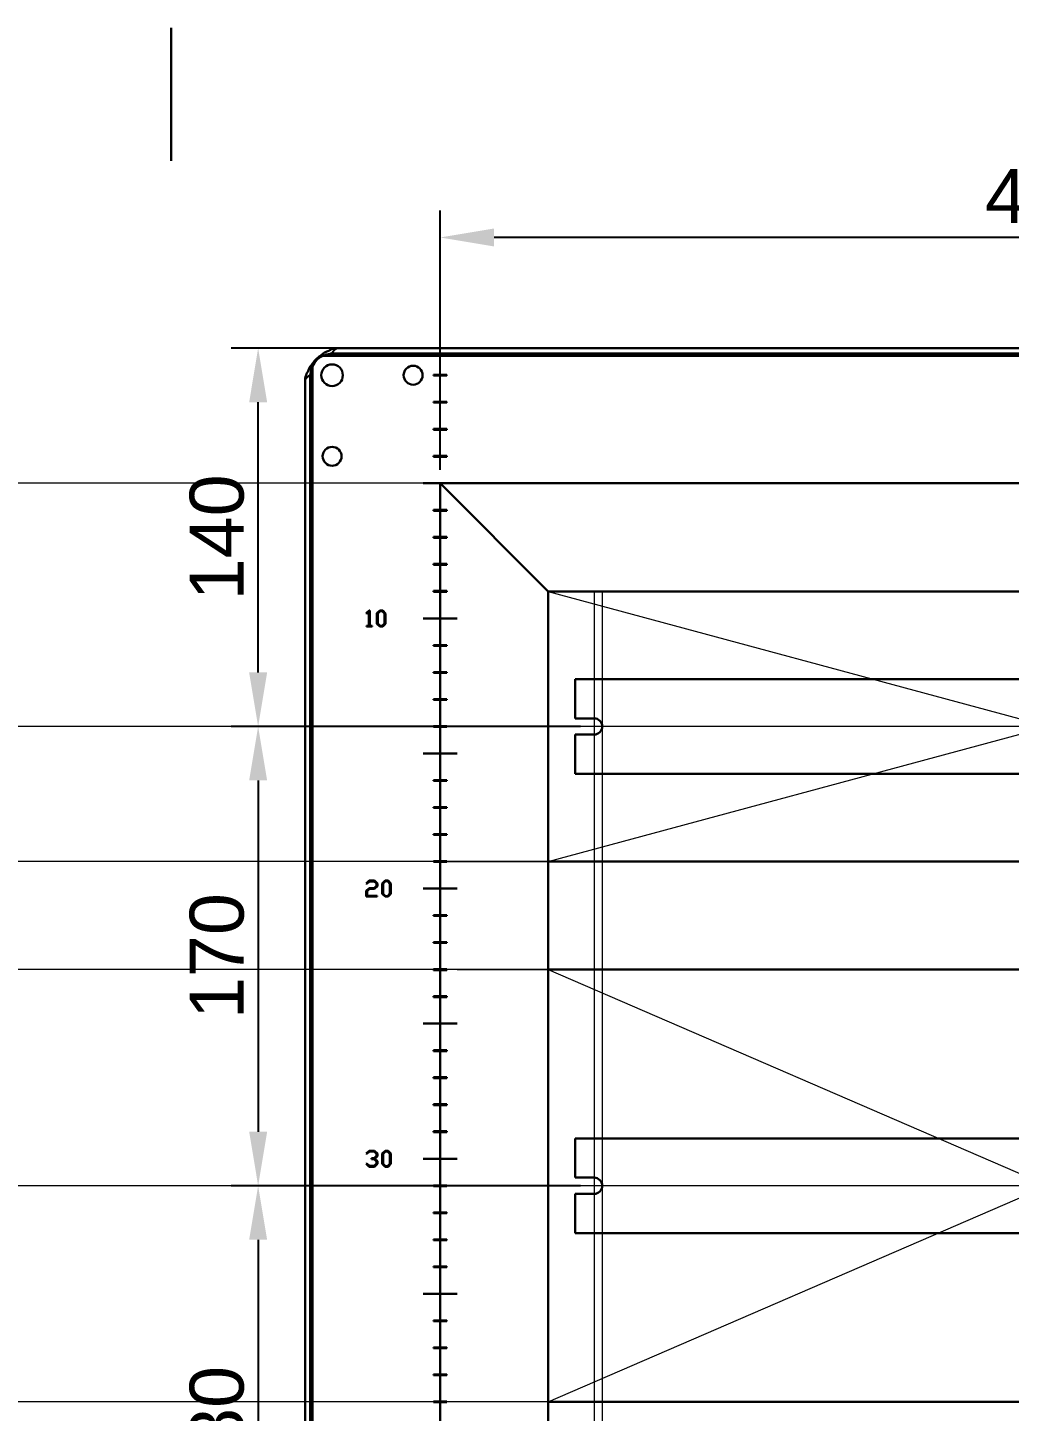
# Model space of a CAD drawing. Header units: millimetres. Extents: x 0 to 53000, y -591 to 24400.
# Drawn here: x 5230 to 5594, y 2832 to 3344 of the extents above; entities that cross this region are included whole.
import ezdxf

# ---------------------------------------------------------------- set-up
doc = ezdxf.new("R2010")
doc.units = ezdxf.units.MM
doc.layers.add('КК перф 40х60', color=6, linetype='Continuous', lineweight=30)
doc.layers.add('Основная', color=7, linetype='Continuous', lineweight=30)
doc.layers.add('Привязки', color=2, linetype='Continuous', lineweight=0, plot=False, transparency=0.8)
doc.layers.add('размеры', color=3, linetype='Continuous')
doc.styles.get("Standard").update_dxf_attribs({"font": 'arial.ttf'})
doc.dimstyles.new('ISO2', dxfattribs={"dimtxt": 20, "dimasz": 20, "dimexe": 10, "dimexo": 5, "dimgap": 5, "dimtad": 1, "dimdec": 4, "dimdsep": 46, "dimlunit": 6, "dimtxsty": 'Standard', "dimcen": 20, "dimadec": 0, "dimazin": 0, "dimtfac": 1, "dimtdec": 4, "dimtmove": 0, "dimatfit": 3, "dimfxl": 1, "dimtolj": 1, "dimtzin": 0, "dimarcsym": 0})

# ---------------------------------------------------------------- blocks, each defined once
blk = doc.blocks.new('КПИ 2-2.5 серая')
at = {"layer": 'Основная', "true_color": 0x939598}
h = blk.add_hatch(dxfattribs=at)
h.set_pattern_fill('AR-B816', color=252)
h.paths.add_polyline_path([(2283.68, 559.35), (2288.88, 559.35), (2288.88, 608.65), (2283.68, 608.65)])
h.paths.add_polyline_path([(2286.28, 587), (2287.86, 587), (2287.86, 584), (2287.86, 581), (2286.28, 581), (2284.71, 581), (2284.71, 584), (2284.71, 587)], flags=16)
h.paths.add_polyline_path([(2285.28, 596.82), (2285.28, 598.82), (2287.28, 598.82), (2287.28, 596.82)], flags=16)
h.paths.add_polyline_path([(2284.87, 603.24, -1), (2287.7, 603.24, -1)], flags=16)
h.paths.add_polyline_path([(2285.28, 571.18), (2287.28, 571.18), (2287.28, 569.18), (2285.28, 569.18)], flags=16)
h.paths.add_polyline_path([(2287.7, 564.76, -1), (2284.87, 564.76, -1)], flags=16)
blk = doc.blocks.new('*D339')
at = {"layer": 'Defpoints', "color": 0, "transparency": 16777216}
for p in [(5382.87, 3266), (5382.87, 3175), (5832.87, 3175)]:
    blk.add_point(p, dxfattribs=at)
at = {"layer": 'размеры', "color": 0, "lineweight": -2, "transparency": 16777216}
for p, q in [((5382.87, 3180), (5382.87, 3276)), ((5832.87, 3180), (5832.87, 3276)), ((5812.87, 3266), (5402.87, 3266))]:
    blk.add_line(p, q, dxfattribs=at)
at = {"layer": 'размеры', "color": 0, "transparency": 16777216}
for points in [[(5402.87, 3269.33), (5402.87, 3262.67), (5382.87, 3266)], [(5812.87, 3269.33), (5812.87, 3262.67), (5832.87, 3266)]]:
    blk.add_solid(points, dxfattribs=at)
at = {"layer": 'размеры', "color": 0, "transparency": 16777216, "insert": (5607.87, 3281.21), "char_height": 20, "attachment_point": 5, "rotation": 0}
blk.add_mtext('\\A1;450', dxfattribs=at)
blk = doc.blocks.new('*D341')
at = {"layer": 'Defpoints', "color": 0, "transparency": 16777216}
for p in [(5315.5, 3225), (5439.87, 3225), (5439.87, 3085)]:
    blk.add_point(p, dxfattribs=at)
at = {"layer": 'размеры', "color": 0, "lineweight": -2, "transparency": 16777216}
for p, q in [((5434.87, 3225), (5305.5, 3225)), ((5315.5, 3105), (5315.5, 3205)), ((5434.87, 3085), (5305.5, 3085))]:
    blk.add_line(p, q, dxfattribs=at)
at = {"layer": 'размеры', "color": 0, "transparency": 16777216}
for points in [[(5312.17, 3205), (5318.83, 3205), (5315.5, 3225)], [(5312.17, 3105), (5318.83, 3105), (5315.5, 3085)]]:
    blk.add_solid(points, dxfattribs=at)
at = {"layer": 'размеры', "color": 0, "transparency": 16777216, "insert": (5300.29, 3155), "char_height": 20, "attachment_point": 5, "rotation": 90}
blk.add_mtext('\\A1;140', dxfattribs=at)
blk = doc.blocks.new('*D342')
at = {"layer": 'Defpoints', "color": 0, "transparency": 16777216}
for p in [(5439.87, 3085), (5315.5, 2915), (5439.87, 2915)]:
    blk.add_point(p, dxfattribs=at)
at = {"layer": 'размеры', "color": 0, "lineweight": -2, "transparency": 16777216}
for p, q in [((5434.87, 3085), (5305.5, 3085)), ((5315.5, 3065), (5315.5, 2935)), ((5434.87, 2915), (5305.5, 2915))]:
    blk.add_line(p, q, dxfattribs=at)
at = {"layer": 'размеры', "color": 0, "transparency": 16777216}
for points in [[(5312.17, 3065), (5318.83, 3065), (5315.5, 3085)], [(5312.17, 2935), (5318.83, 2935), (5315.5, 2915)]]:
    blk.add_solid(points, dxfattribs=at)
at = {"layer": 'размеры', "color": 0, "transparency": 16777216, "insert": (5300.29, 3000), "char_height": 20, "attachment_point": 5, "rotation": 90}
blk.add_mtext('\\A1;170', dxfattribs=at)
blk = doc.blocks.new('*D343')
at = {"layer": 'Defpoints', "color": 0, "transparency": 16777216}
for p in [(5439.87, 2915), (5315.5, 2735), (5439.87, 2735)]:
    blk.add_point(p, dxfattribs=at)
at = {"layer": 'размеры', "color": 0, "lineweight": -2, "transparency": 16777216}
for p, q in [((5434.87, 2915), (5305.5, 2915)), ((5315.5, 2895), (5315.5, 2755)), ((5434.87, 2735), (5305.5, 2735))]:
    blk.add_line(p, q, dxfattribs=at)
at = {"layer": 'размеры', "color": 0, "transparency": 16777216}
for points in [[(5312.17, 2895), (5318.83, 2895), (5315.5, 2915)], [(5312.17, 2755), (5318.83, 2755), (5315.5, 2735)]]:
    blk.add_solid(points, dxfattribs=at)
at = {"layer": 'размеры', "color": 0, "transparency": 16777216, "insert": (5300.29, 2825), "char_height": 20, "attachment_point": 5, "rotation": 90}
blk.add_mtext('\\A1;180', dxfattribs=at)

msp = doc.modelspace()

# ---------------------------------------------------------------- linework, layer by layer
at = {"layer": 'КК перф 40х60'}
for p, q in [((5382.86886, 3175), (5832.86886, 3175)), ((5382.86886, 2524.99999), (5382.86886, 3175)), ((5422.86886, 3135), (5382.86886, 3175)), ((5792.86886, 3135), (5422.86886, 3135)), ((5422.86886, 3135), (5422.86886, 2564.99999)), ((5422.86886, 3135), (5422.86886, 2945)), ((5422.85786, 3034.99997), (5792.85787, 3034.99997)), ((5422.85786, 2994.99997), (5792.85787, 2994.99997)), ((5422.83587, 2935.00128), (5422.86886, 2685)), ((5422.86886, 2849.99999), (5422.86886, 2564.99999)), ((5422.85786, 2834.99999), (5792.85787, 2834.99999))]:
    msp.add_line(p, q, dxfattribs=at)
at = {"layer": 'Основная', "linetype": 'Continuous'}
for p, q in [((5338.54751, 3222.20001), (5877.19022, 3222.20001)), ((5338.54751, 3222.20001), (5877.19022, 3222.20001)), ((5873.00591, 3223.10001), (5342.73182, 3223.10001)), ((5873.00591, 3223.10001), (5342.73182, 3223.10001)), ((5871.08253, 3224.99999), (5344.6552, 3224.99999)), ((5871.08253, 3224.99999), (5344.6552, 3224.99999)), ((5870.76886, 3224.99999), (5344.96887, 3224.99999)), ((5870.76886, 3224.99999), (5344.96887, 3224.99999)), ((5335.66887, 2480.67862), (5335.66887, 3219.32137)), ((5335.66887, 2480.67862), (5335.66887, 3219.32137)), ((5332.86886, 3213.21365), (5332.86886, 2486.78634)), ((5332.86886, 3213.21365), (5332.86886, 2486.78634)), ((5332.86886, 3212.89998), (5332.86886, 2487.10001)), ((5332.86886, 3212.89998), (5332.86886, 2487.10001)), ((5334.76887, 3215.13706), (5334.76887, 2484.86292)), ((5334.76887, 3215.13706), (5334.76887, 2484.86292)), ((5385.36887, 3215.15), (5380.36886, 3215.15)), ((5380.36886, 3215.15), (5380.36886, 3214.85001)), ((5380.36886, 3214.85001), (5385.36887, 3214.85001)), ((5385.36887, 3214.85001), (5385.36887, 3215.15)), ((5385.36887, 3205.15001), (5380.36886, 3205.15001)), ((5380.36886, 3205.15001), (5380.36886, 3204.84999)), ((5380.36886, 3204.84999), (5385.36887, 3204.84999)), ((5385.36887, 3204.84999), (5385.36887, 3205.15001)), ((5385.36887, 3195.14999), (5380.36886, 3195.14999)), ((5380.36886, 3195.14999), (5380.36886, 3194.85)), ((5380.36886, 3194.85), (5385.36887, 3194.85)), ((5385.36887, 3194.85), (5385.36887, 3195.14999)), ((5385.36887, 3185.15), (5380.36886, 3185.15)), ((5380.36886, 3185.15), (5380.36886, 3184.85001)), ((5380.36886, 3184.85001), (5385.36887, 3184.85001)), ((5385.36887, 3184.85001), (5385.36887, 3185.15)), ((5385.36887, 3165.14999), (5380.36886, 3165.14999)), ((5380.36886, 3165.14999), (5380.36886, 3164.85)), ((5385.36887, 3164.85), (5385.36887, 3165.14999)), ((5380.36886, 3164.85), (5385.36887, 3164.85)), ((5380.36886, 3155.15), (5380.36886, 3154.85001)), ((5385.36887, 3155.15), (5380.36886, 3155.15)), ((5380.36886, 3154.85001), (5385.36887, 3154.85001)), ((5385.36887, 3154.85001), (5385.36887, 3155.15)), ((5380.36886, 3145.15001), (5380.36886, 3144.84999)), ((5385.36887, 3145.15001), (5380.36886, 3145.15001)), ((5380.36886, 3144.84999), (5385.36887, 3144.84999)), ((5385.36887, 3144.84999), (5385.36887, 3145.15001)), ((5385.36887, 3135.14999), (5380.36886, 3135.14999)), ((5380.36886, 3135.14999), (5380.36886, 3134.85)), ((5380.36886, 3134.85), (5385.36887, 3134.85)), ((5385.36887, 3134.85), (5385.36887, 3135.14999)), ((5356.54451, 3127.91499), (5355.52554, 3126.88315)), ((5355.52554, 3126.88315), (5355.72092, 3126.71584)), ((5355.72092, 3126.71584), (5356.4638, 3127.55466)), ((5356.4638, 3127.55466), (5356.4638, 3122.27258)), ((5356.81243, 3127.91499), (5356.54451, 3127.91499)), ((5356.81243, 3122.27258), (5356.81243, 3127.91499)), ((5360.51631, 3127.91499), (5359.47862, 3126.89015)), ((5359.47862, 3126.89015), (5359.47862, 3123.01898)), ((5359.83075, 3126.80477), (5360.67658, 3127.65411)), ((5359.83075, 3123.05993), (5359.83075, 3126.80477)), ((5361.62655, 3127.91499), (5360.51631, 3127.91499)), ((5360.67658, 3127.65411), (5361.46627, 3127.65411)), ((5361.46627, 3127.65411), (5362.33434, 3126.78137)), ((5362.68765, 3126.8656), (5361.62655, 3127.91499)), ((5362.33434, 3126.78137), (5362.33434, 3123.08332)), ((5362.68765, 3123.04237), (5362.68765, 3126.8656)), ((5355.57233, 3122.27258), (5355.57233, 3122.00001)), ((5356.4638, 3122.27258), (5355.57233, 3122.27258)), ((5355.57233, 3122.00001), (5357.70388, 3122.00001)), ((5357.70388, 3122.27258), (5356.81243, 3122.27258)), ((5357.70388, 3122.00001), (5357.70388, 3122.27258)), ((5359.47862, 3123.01898), (5360.51397, 3122.00001)), ((5360.67542, 3122.21524), (5359.83075, 3123.05993)), ((5360.51397, 3122.00001), (5361.62771, 3122.00001)), ((5361.46743, 3122.21524), (5360.67542, 3122.21524)), ((5362.33434, 3123.08332), (5361.46743, 3122.21524)), ((5361.62771, 3122.00001), (5362.68765, 3123.04237)), ((5385.36887, 3115.15), (5380.36886, 3115.15)), ((5380.36886, 3115.15), (5380.36886, 3114.84998)), ((5380.36886, 3114.84998), (5385.36887, 3114.84998)), ((5385.36887, 3114.84998), (5385.36887, 3115.15)), ((5380.36886, 3105.14998), (5380.36886, 3104.84999)), ((5385.36887, 3105.14998), (5380.36886, 3105.14998)), ((5380.36886, 3104.84999), (5385.36887, 3104.84999)), ((5385.36887, 3104.84999), (5385.36887, 3105.14998)), ((5385.36887, 3095.14999), (5380.36886, 3095.14999)), ((5380.36886, 3095.14999), (5380.36886, 3094.84999)), ((5380.36886, 3094.84999), (5385.36887, 3094.84999)), ((5385.36887, 3094.84999), (5385.36887, 3095.14999)), ((5385.36887, 3085.14999), (5380.36886, 3085.14999)), ((5380.36886, 3085.14999), (5380.36886, 3084.85)), ((5380.36886, 3084.85), (5385.36887, 3084.85)), ((5385.36887, 3084.85), (5385.36887, 3085.14999)), ((5380.36886, 3065.14999), (5380.36886, 3064.84999)), ((5385.36887, 3065.14999), (5380.36886, 3065.14999)), ((5380.36886, 3064.84999), (5385.36887, 3064.84999)), ((5385.36887, 3064.84999), (5385.36887, 3065.14999)), ((5380.36886, 3055.14999), (5380.36886, 3054.85)), ((5385.36887, 3055.14999), (5380.36886, 3055.14999)), ((5380.36886, 3054.85), (5385.36887, 3054.85)), ((5385.36887, 3054.85), (5385.36887, 3055.14999)), ((5380.36886, 3045.15), (5380.36886, 3044.84999)), ((5385.36887, 3045.15), (5380.36886, 3045.15)), ((5380.36886, 3044.84999), (5385.36887, 3044.84999)), ((5385.36887, 3044.84999), (5385.36887, 3045.15)), ((5385.36887, 3035.14999), (5380.36886, 3035.14999)), ((5380.36886, 3035.14999), (5380.36886, 3034.85)), ((5380.36886, 3034.85), (5385.36887, 3034.85)), ((5385.36887, 3034.85), (5385.36887, 3035.14999)), ((5356.54686, 3027.94379), (5355.52554, 3026.91194)), ((5355.52554, 3026.91194), (5355.71973, 3026.74465)), ((5355.71973, 3026.74465), (5356.7083, 3027.6712)), ((5358.61055, 3027.94379), (5356.54686, 3027.94379)), ((5356.7083, 3027.6712), (5358.4491, 3027.6712)), ((5358.4491, 3027.6712), (5359.31951, 3026.81133)), ((5359.67165, 3026.89439), (5358.61055, 3027.94379)), ((5359.31951, 3026.81133), (5359.31951, 3025.98187)), ((5359.67165, 3025.89414), (5359.67165, 3026.89439)), ((5362.46302, 3027.94379), (5361.42532, 3026.91896)), ((5361.42532, 3026.91896), (5361.42532, 3023.04778)), ((5361.77747, 3026.83356), (5362.6233, 3027.6829)), ((5361.77747, 3023.08872), (5361.77747, 3026.83356)), ((5363.57325, 3027.94379), (5362.46302, 3027.94379)), ((5362.6233, 3027.6829), (5363.41297, 3027.6829)), ((5363.41297, 3027.6829), (5364.28104, 3026.81015)), ((5364.63435, 3026.89439), (5363.57325, 3027.94379)), ((5364.28104, 3026.81015), (5364.28104, 3023.11212)), ((5364.63435, 3023.07117), (5364.63435, 3026.89439)), ((5356.54802, 3025.122), (5355.51034, 3024.09834)), ((5355.51034, 3024.09834), (5355.51034, 3022.02879)), ((5355.51034, 3022.02879), (5359.60613, 3022.02879)), ((5355.86245, 3024.01294), (5356.70595, 3024.8459)), ((5355.86245, 3022.30138), (5355.86245, 3024.01294)), ((5359.60613, 3022.30138), (5355.86245, 3022.30138)), ((5358.4491, 3025.122), (5356.54802, 3025.122)), ((5356.70595, 3024.8459), (5358.61172, 3024.8459)), ((5359.31951, 3025.98187), (5358.4491, 3025.122)), ((5358.61172, 3024.8459), (5359.67165, 3025.89414)), ((5359.60613, 3022.02879), (5359.60613, 3022.30138)), ((5361.42532, 3023.04778), (5362.46069, 3022.02879)), ((5362.62212, 3022.24405), (5361.77747, 3023.08872)), ((5362.46069, 3022.02879), (5363.57443, 3022.02879)), ((5363.41415, 3022.24405), (5362.62212, 3022.24405)), ((5364.28104, 3023.11212), (5363.41415, 3022.24405)), ((5363.57443, 3022.02879), (5364.63435, 3023.07117)), ((5385.36887, 3015.15), (5380.36886, 3015.15)), ((5380.36886, 3015.15), (5380.36886, 3014.84999)), ((5380.36886, 3014.84999), (5385.36887, 3014.84999)), ((5385.36887, 3014.84999), (5385.36887, 3015.15)), ((5380.36886, 3005.14999), (5380.36886, 3004.85)), ((5385.36887, 3005.14999), (5380.36886, 3005.14999)), ((5380.36886, 3004.85), (5385.36887, 3004.85)), ((5385.36887, 3004.85), (5385.36887, 3005.14999)), ((5380.36886, 2995.15), (5380.36886, 2994.84999)), ((5385.36887, 2995.15), (5380.36886, 2995.15)), ((5380.36886, 2994.84999), (5385.36887, 2994.84999)), ((5385.36887, 2994.84999), (5385.36887, 2995.15)), ((5385.36887, 2985.14999), (5380.36886, 2985.14999)), ((5380.36886, 2985.14999), (5380.36886, 2984.84999)), ((5380.36886, 2984.84999), (5385.36887, 2984.84999)), ((5385.36887, 2984.84999), (5385.36887, 2985.14999)), ((5380.36886, 2965.14999), (5380.36886, 2964.84999)), ((5385.36887, 2965.14999), (5380.36886, 2965.14999)), ((5380.36886, 2964.84999), (5385.36887, 2964.84999)), ((5385.36887, 2964.84999), (5385.36887, 2965.14999)), ((5380.36886, 2955.14999), (5380.36886, 2954.85)), ((5385.36887, 2955.14999), (5380.36886, 2955.14999)), ((5385.36887, 2954.85), (5385.36887, 2955.14999)), ((5380.36886, 2954.85), (5385.36887, 2954.85)), ((5380.36886, 2945.15), (5380.36886, 2944.85)), ((5385.36887, 2945.15), (5380.36886, 2945.15)), ((5385.36887, 2944.85), (5385.36887, 2945.15)), ((5380.36886, 2944.85), (5385.36887, 2944.85)), ((5385.36887, 2935.15), (5380.36886, 2935.15)), ((5380.36886, 2935.15), (5380.36886, 2934.84999)), ((5380.36886, 2934.84999), (5385.36887, 2934.84999)), ((5385.36887, 2934.84999), (5385.36887, 2935.15)), ((5356.54686, 2927.97259), (5355.52554, 2926.94074)), ((5355.52554, 2926.94074), (5355.71973, 2926.77344)), ((5355.71973, 2926.77344), (5356.7083, 2927.70001)), ((5358.61055, 2927.97259), (5356.54686, 2927.97259)), ((5356.7083, 2927.70001), (5358.4491, 2927.70001)), ((5357.47926, 2925.1508), (5357.47926, 2924.8747)), ((5358.4491, 2925.1508), (5357.47926, 2925.1508)), ((5357.47926, 2924.8747), (5358.4491, 2924.8747)), ((5358.4491, 2927.70001), (5359.31951, 2926.84013)), ((5359.31951, 2926.01067), (5358.4491, 2925.1508)), ((5358.4491, 2924.8747), (5359.31951, 2924.01834)), ((5359.67165, 2926.92319), (5358.61055, 2927.97259)), ((5358.74158, 2925.01392), (5359.67165, 2925.92176)), ((5359.67165, 2924.10374), (5358.74158, 2925.01392)), ((5359.31951, 2926.84013), (5359.31951, 2926.01067)), ((5359.67165, 2925.92176), (5359.67165, 2926.92319)), ((5362.46302, 2927.97259), (5361.42532, 2926.94776)), ((5361.42532, 2926.94776), (5361.42532, 2923.07657)), ((5361.77747, 2926.86236), (5362.6233, 2927.7117)), ((5361.77747, 2923.11752), (5361.77747, 2926.86236)), ((5363.57325, 2927.97259), (5362.46302, 2927.97259)), ((5362.6233, 2927.7117), (5363.41297, 2927.7117)), ((5363.41297, 2927.7117), (5364.28104, 2926.83896)), ((5364.63435, 2926.92319), (5363.57325, 2927.97259)), ((5364.28104, 2926.83896), (5364.28104, 2923.14091)), ((5364.63435, 2923.09996), (5364.63435, 2926.92319)), ((5355.72092, 2923.25205), (5355.52554, 2923.08476)), ((5355.52554, 2923.08476), (5356.54567, 2922.05759)), ((5356.70714, 2922.33018), (5355.72092, 2923.25205)), ((5356.54567, 2922.05759), (5358.61172, 2922.05759)), ((5358.4491, 2922.33018), (5356.70714, 2922.33018)), ((5359.31951, 2923.18537), (5358.4491, 2922.33018)), ((5358.61172, 2922.05759), (5359.67165, 2923.09996)), ((5359.31951, 2924.01834), (5359.31951, 2923.18537)), ((5359.67165, 2923.09996), (5359.67165, 2924.10374)), ((5361.42532, 2923.07657), (5362.46069, 2922.05759)), ((5362.62212, 2922.27285), (5361.77747, 2923.11752)), ((5362.46069, 2922.05759), (5363.57443, 2922.05759)), ((5363.41415, 2922.27285), (5362.62212, 2922.27285)), ((5364.28104, 2923.14091), (5363.41415, 2922.27285)), ((5363.57443, 2922.05759), (5364.63435, 2923.09996)), ((5385.36887, 2915.14999), (5380.36886, 2915.14999)), ((5380.36886, 2915.14999), (5380.36886, 2914.85)), ((5380.36886, 2914.85), (5385.36887, 2914.85)), ((5385.36887, 2914.85), (5385.36887, 2915.14999)), ((5385.36887, 2905.14999), (5380.36886, 2905.14999)), ((5380.36886, 2905.14999), (5380.36886, 2904.84999)), ((5380.36886, 2904.84999), (5385.36887, 2904.84999)), ((5385.36887, 2904.84999), (5385.36887, 2905.14999)), ((5380.36886, 2895.14999), (5380.36886, 2894.84999)), ((5385.36887, 2895.14999), (5380.36886, 2895.14999)), ((5380.36886, 2894.84999), (5385.36887, 2894.84999)), ((5385.36887, 2894.84999), (5385.36887, 2895.14999)), ((5385.36887, 2885.14999), (5380.36886, 2885.14999)), ((5380.36886, 2885.14999), (5380.36886, 2884.85)), ((5380.36886, 2884.85), (5385.36887, 2884.85)), ((5385.36887, 2884.85), (5385.36887, 2885.14999)), ((5385.36887, 2865.14999), (5380.36886, 2865.14999)), ((5380.36886, 2865.14999), (5380.36886, 2864.84999)), ((5380.36886, 2864.84999), (5385.36887, 2864.84999)), ((5385.36887, 2864.84999), (5385.36887, 2865.14999)), ((5385.36887, 2855.14999), (5380.36886, 2855.14999)), ((5380.36886, 2855.14999), (5380.36886, 2854.84999)), ((5380.36886, 2854.84999), (5385.36887, 2854.84999)), ((5385.36887, 2854.84999), (5385.36887, 2855.14999)), ((5385.36887, 2845.14999), (5380.36886, 2845.14999)), ((5380.36886, 2845.14999), (5380.36886, 2844.84999)), ((5380.36886, 2844.84999), (5385.36887, 2844.84999)), ((5385.36887, 2844.84999), (5385.36887, 2845.14999)), ((5385.36887, 2835.14999), (5380.36886, 2835.14999)), ((5380.36886, 2835.14999), (5380.36886, 2834.84999)), ((5380.36886, 2834.84999), (5385.36887, 2834.84999)), ((5385.36887, 2834.84999), (5385.36887, 2835.14999))]:
    msp.add_line(p, q, dxfattribs=at)
at = {"layer": 'Основная'}
for p, q in [((5389.11886, 3175), (5376.61886, 3175)), ((5382.86886, 2849.99999), (5382.86886, 3175)), ((5389.11886, 3124.99999), (5376.61886, 3124.99999)), ((5432.86886, 3102.5), (5432.86886, 3088)), ((5782.86886, 3102.49999), (5432.86886, 3102.49998)), ((5439.86886, 3088), (5432.86886, 3088)), ((5442.86886, 3085), (5442.86886, 3085)), ((5432.86886, 3082), (5439.86886, 3082)), ((5432.86886, 3067.5), (5432.86886, 3082)), ((5376.61886, 3075), (5389.11886, 3075)), ((5432.86886, 3067.49998), (5782.86886, 3067.49998)), ((5376.61886, 3024.99999), (5389.11886, 3024.99999)), ((5376.61886, 2974.99999), (5389.11886, 2974.99999)), ((5432.8689, 2932.49998), (5432.8689, 2917.99998)), ((5782.8689, 2932.49997), (5432.8689, 2932.49997)), ((5376.61886, 2924.99999), (5389.11886, 2924.99999)), ((5439.8689, 2917.99998), (5432.8689, 2917.99998)), ((5442.8689, 2914.99998), (5442.8689, 2914.99998)), ((5432.8689, 2911.99998), (5439.8689, 2911.99998)), ((5432.8689, 2897.49998), (5432.8689, 2911.99998)), ((5432.8689, 2897.49997), (5782.8689, 2897.49997)), ((5376.61886, 2874.99999), (5389.11886, 2874.99999))]:
    msp.add_line(p, q, dxfattribs=at)
at = {"layer": 'Основная', "linetype": 'Continuous'}
for centre, radius in [((5342.86886, 3214.99999), 4), ((5342.86886, 3214.99999), 4), ((5342.86886, 3214.99999), 4), ((5342.86886, 3214.99999), 4), ((5372.86886, 3214.99999), 3.5), ((5372.86886, 3214.99999), 3.5), ((5342.86886, 3184.99999), 3.5), ((5342.86886, 3184.99999), 3.5)]:
    msp.add_circle(centre, radius, dxfattribs=at)
for centre, radius, start, end in [((5342.86886, 3214.99999), 8, 94.9680091, 175.0319909), ((5342.86886, 3214.99999), 8, 94.9680091, 175.0319909), ((5342.57886, 3215.28999), 8, 120.2597234, 149.7402766), ((5342.57886, 3215.28999), 8, 120.2597234, 149.7402766), ((5342.00287, 3224.96243), 2, 274.9680091, 291.3748278), ((5342.00287, 3224.96243), 2, 274.9680091, 291.3748278), ((5332.90643, 3215.86599), 2, 338.6251722, 355.0319909), ((5332.90643, 3215.86599), 2, 338.6251722, 355.0319909)]:
    msp.add_arc(centre, radius, start, end, dxfattribs=at)
at = {"layer": 'Основная'}
for centre, start, end in [((5439.86886, 3085), 0, 90), ((5439.86886, 3085), 270, 0), ((5439.8689, 2914.99998), 0, 90), ((5439.8689, 2914.99998), 270, 0)]:
    msp.add_arc(centre, 3, start, end, dxfattribs=at)
at = {"layer": 'Основная', "linetype": 'Continuous'}
for points, knots in [([(5341.31886, 3223.89019), (5341.03918, 3223.78724), (5340.47966, 3223.5813), (5339.52705, 3223.05748), (5338.9216, 3222.52748), (5338.54751, 3222.20001)], [0, 0, 0, 0, 0.2763603285, 0.5528809945, 1, 1, 1, 1]), ([(5341.31886, 3223.89019), (5341.03918, 3223.78724), (5340.47966, 3223.5813), (5339.52705, 3223.05748), (5338.9216, 3222.52748), (5338.54751, 3222.20001)], [0, 0, 0, 0, 0.2763603285, 0.5528809945, 1, 1, 1, 1]), ([(5344.6552, 3224.99999), (5344.32695, 3224.97928), (5343.67096, 3224.93787), (5342.55966, 3224.58986), (5341.77517, 3224.1475), (5341.31886, 3223.89019)], [0, 0, 0, 0, 0.295274865, 0.590082953, 1, 1, 1, 1]), ([(5344.6552, 3224.99999), (5344.32695, 3224.97928), (5343.67096, 3224.93787), (5342.55966, 3224.58986), (5341.77517, 3224.1475), (5341.31886, 3223.89019)], [0, 0, 0, 0, 0.295274865, 0.590082953, 1, 1, 1, 1]), ([(5344.96887, 3224.99999), (5344.923, 3224.99837), (5344.85421, 3224.99594), (5344.76251, 3224.98075), (5344.69377, 3224.96538), (5344.625, 3224.94561), (5344.55629, 3224.92151), (5344.48753, 3224.89319), (5344.41877, 3224.8607), (5344.35003, 3224.82408), (5344.28126, 3224.78349), (5344.21255, 3224.73893), (5344.14378, 3224.69059), (5344.07505, 3224.63848), (5344.00627, 3224.58288), (5343.93757, 3224.52372), (5343.8688, 3224.46135), (5343.80004, 3224.39575), (5343.73131, 3224.32711), (5343.66253, 3224.25566), (5343.59383, 3224.18147), (5343.52507, 3224.1048), (5343.45631, 3224.02579), (5343.38756, 3223.9446), (5343.31879, 3223.86146), (5343.25009, 3223.77651), (5343.18132, 3223.69002), (5343.11257, 3223.60216), (5343.04382, 3223.51311), (5342.97506, 3223.42311), (5342.90633, 3223.33233), (5342.82526, 3223.22465), (5342.76707, 3223.14704), (5342.73182, 3223.10001)], [0, 0, 0, 0, 0.0614988422, 0.0922314064, 0.1229653291, 0.1536968056, 0.1844262973, 0.2151595788, 0.2458910705, 0.2766247967, 0.3073567022, 0.3380848296, 0.3688173631, 0.3995527939, 0.430283467, 0.4610134336, 0.4917435698, 0.5224748229, 0.5532114534, 0.5839424343, 0.6146728425, 0.6454058801, 0.6761354439, 0.7068685407, 0.7376011386, 0.7683327779, 0.7990635891, 0.8297940866, 0.8605288442, 0.8912621735, 0.9219889814, 0.9527258934, 1, 1, 1, 1]), ([(5344.96887, 3224.99999), (5344.923, 3224.99837), (5344.85421, 3224.99594), (5344.76251, 3224.98075), (5344.69377, 3224.96538), (5344.625, 3224.94561), (5344.55629, 3224.92151), (5344.48753, 3224.89319), (5344.41877, 3224.8607), (5344.35003, 3224.82408), (5344.28126, 3224.78349), (5344.21255, 3224.73893), (5344.14378, 3224.69059), (5344.07505, 3224.63848), (5344.00627, 3224.58288), (5343.93757, 3224.52372), (5343.8688, 3224.46135), (5343.80004, 3224.39575), (5343.73131, 3224.32711), (5343.66253, 3224.25566), (5343.59383, 3224.18147), (5343.52507, 3224.1048), (5343.45631, 3224.02579), (5343.38756, 3223.9446), (5343.31879, 3223.86146), (5343.25009, 3223.77651), (5343.18132, 3223.69002), (5343.11257, 3223.60216), (5343.04382, 3223.51311), (5342.97506, 3223.42311), (5342.90633, 3223.33233), (5342.82526, 3223.22465), (5342.76707, 3223.14704), (5342.73182, 3223.10001)], [0, 0, 0, 0, 0.0614988422, 0.0922314064, 0.1229653291, 0.1536968056, 0.1844262973, 0.2151595788, 0.2458910705, 0.2766247967, 0.3073567022, 0.3380848296, 0.3688173631, 0.3995527939, 0.430283467, 0.4610134336, 0.4917435698, 0.5224748229, 0.5532114534, 0.5839424343, 0.6146728425, 0.6454058801, 0.6761354439, 0.7068685407, 0.7376011386, 0.7683327779, 0.7990635891, 0.8297940866, 0.8605288442, 0.8912621735, 0.9219889814, 0.9527258934, 1, 1, 1, 1]), ([(5333.9787, 3216.54999), (5333.78911, 3216.22174), (5333.41023, 3215.56576), (5332.97502, 3214.45445), (5332.9079, 3213.66997), (5332.86886, 3213.21365)], [0, 0, 0, 0, 0.295276058, 0.590082674, 1, 1, 1, 1]), ([(5333.9787, 3216.54999), (5333.78911, 3216.22174), (5333.41023, 3215.56576), (5332.97502, 3214.45445), (5332.9079, 3213.66997), (5332.86886, 3213.21365)], [0, 0, 0, 0, 0.295276058, 0.590082674, 1, 1, 1, 1]), ([(5335.66887, 3219.32137), (5335.46778, 3219.09098), (5335.06566, 3218.6303), (5334.43306, 3217.73526), (5334.15252, 3217.00342), (5333.9787, 3216.54999)], [0, 0, 0, 0, 0.275666918, 0.551216233, 1, 1, 1, 1]), ([(5335.66887, 3219.32137), (5335.46778, 3219.09098), (5335.06566, 3218.6303), (5334.43306, 3217.73526), (5334.15252, 3217.00342), (5333.9787, 3216.54999)], [0, 0, 0, 0, 0.275666918, 0.551216233, 1, 1, 1, 1]), ([(5334.76887, 3215.13706), (5334.70768, 3215.0912), (5334.6159, 3215.02241), (5334.49444, 3214.93071), (5334.40398, 3214.86197), (5334.3144, 3214.79321), (5334.22586, 3214.72448), (5334.13861, 3214.65572), (5334.05281, 3214.58698), (5333.9687, 3214.51821), (5333.88644, 3214.44946), (5333.80622, 3214.38071), (5333.72825, 3214.31199), (5333.6527, 3214.24324), (5333.57978, 3214.17448), (5333.5096, 3214.10572), (5333.44236, 3214.03701), (5333.37824, 3213.96824), (5333.31732, 3213.8995), (5333.25982, 3213.83073), (5333.20579, 3213.76199), (5333.15543, 3213.69326), (5333.10885, 3213.62451), (5333.06607, 3213.55576), (5333.02734, 3213.487), (5332.99258, 3213.41825), (5332.96204, 3213.34952), (5332.93564, 3213.28077), (5332.91356, 3213.21201), (5332.89577, 3213.14326), (5332.88243, 3213.0745), (5332.87146, 3212.99345), (5332.86984, 3212.93526), (5332.86886, 3212.89998)], [0, 0, 0, 0, 0.061496703, 0.092230351, 0.122966846, 0.153699918, 0.184425596, 0.215158567, 0.245893305, 0.276621049, 0.307352626, 0.338089429, 0.368817703, 0.399551418, 0.430282148, 0.461015953, 0.491743078, 0.522474047, 0.553206781, 0.583937695, 0.614673175, 0.645399355, 0.676131928, 0.70686479, 0.737596402, 0.768330775, 0.799056925, 0.829791094, 0.860522439, 0.891255148, 0.921988254, 0.952716725, 1, 1, 1, 1]), ([(5334.76887, 3215.13706), (5334.70768, 3215.0912), (5334.6159, 3215.02241), (5334.49444, 3214.93071), (5334.40398, 3214.86197), (5334.3144, 3214.79321), (5334.22586, 3214.72448), (5334.13861, 3214.65572), (5334.05281, 3214.58698), (5333.9687, 3214.51821), (5333.88644, 3214.44946), (5333.80622, 3214.38071), (5333.72825, 3214.31199), (5333.6527, 3214.24324), (5333.57978, 3214.17448), (5333.5096, 3214.10572), (5333.44236, 3214.03701), (5333.37824, 3213.96824), (5333.31732, 3213.8995), (5333.25982, 3213.83073), (5333.20579, 3213.76199), (5333.15543, 3213.69326), (5333.10885, 3213.62451), (5333.06607, 3213.55576), (5333.02734, 3213.487), (5332.99258, 3213.41825), (5332.96204, 3213.34952), (5332.93564, 3213.28077), (5332.91356, 3213.21201), (5332.89577, 3213.14326), (5332.88243, 3213.0745), (5332.87146, 3212.99345), (5332.86984, 3212.93526), (5332.86886, 3212.89998)], [0, 0, 0, 0, 0.061496703, 0.092230351, 0.122966846, 0.153699918, 0.184425596, 0.215158567, 0.245893305, 0.276621049, 0.307352626, 0.338089429, 0.368817703, 0.399551418, 0.430282148, 0.461015953, 0.491743078, 0.522474047, 0.553206781, 0.583937695, 0.614673175, 0.645399355, 0.676131928, 0.70686479, 0.737596402, 0.768330775, 0.799056925, 0.829791094, 0.860522439, 0.891255148, 0.921988254, 0.952716725, 1, 1, 1, 1])]:
    msp.add_open_spline(points, degree=3, knots=knots, dxfattribs=at)
at = {"layer": 'Привязки'}
for p, q in [((8088.50002, 3175), (5187.37273, 3175)), ((5422.85786, 3034.99997), (5792.86886, 3135)), ((5422.86886, 3135), (5792.85787, 3034.99997)), ((5439.86886, 3135), (5439.86886, 2524.99999)), ((5442.86886, 3135), (5442.86886, 2524.99999)), ((8088.50002, 3085), (5187.37273, 3085)), ((8088.52201, 3034.99997), (5187.39473, 3034.99997)), ((5385.39086, 3034.99997), (5830.39085, 3034.99997)), ((8088.52201, 2994.99997), (5187.39473, 2994.99997)), ((5389.14086, 2994.99997), (5826.64086, 2994.99997)), ((5422.84907, 2834.99999), (5792.86886, 2994.99997)), ((5422.86886, 2994.99997), (5792.85787, 2834.99999)), ((8088.50006, 2914.99998), (5187.37278, 2914.99998)), ((8088.52201, 2834.99999), (5187.39473, 2834.99999))]:
    msp.add_line(p, q, dxfattribs=at)

# ---------------------------------------------------------------- block references
at = {"layer": 'размеры'}
for p in [(2968.47049, 2734.99998), (2973.67049, 2734.99998), (2978.87049, 2734.99998), (2984.07049, 2734.99998), (2989.27049, 2734.99998), (2994.47049, 2734.99998), (2999.67049, 2734.99998), (3004.87049, 2734.99998), (3010.07049, 2734.99998), (3015.27049, 2734.99998)]:
    msp.add_blockref('КПИ 2-2.5 серая', p, dxfattribs=at)

# ---------------------------------------------------------------- dimensions: what is measured, and where the dimension line sits
dim = msp.add_aligned_dim(p1=(5832.86886, 3175), p2=(5382.86886, 3174.99999), distance=-91.00001, dimstyle='ISO2', dxfattribs=at)
dim.commit()
dim.dimension.update_dxf_attribs({"geometry": '*D339', "text_midpoint": (5607.86886, 3281.21146)})
for base, p1, p2, picture, middle in [((5315.50002, 3224.99999), (5439.86886, 3085), (5439.86886, 3224.99999), '*D341', (5300.28856, 3154.99999)), ((5315.50002, 2914.99998), (5439.86886, 3085), (5439.86886, 2914.99998), '*D342', (5300.28856, 2999.99999)), ((5315.50002, 2735), (5439.86886, 2914.99998), (5439.86886, 2735), '*D343', (5300.28856, 2824.99999))]:
    dim = msp.add_linear_dim(base=base, p1=p1, p2=p2, angle=90, dimstyle='ISO2', dxfattribs=at)
    dim.commit()
    dim.dimension.update_dxf_attribs({"geometry": picture, "text_midpoint": middle})

doc.saveas('drawing.dxf')
